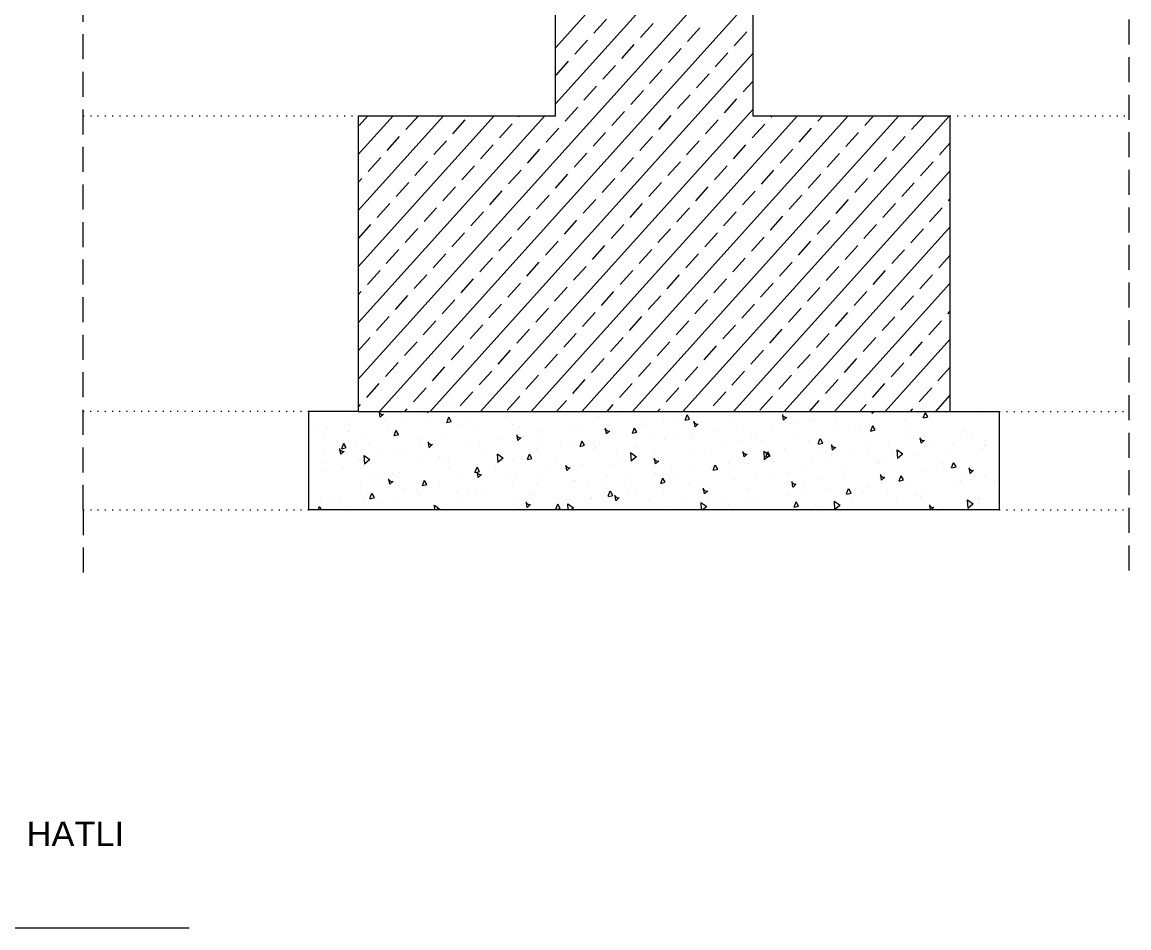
# Model space of a CAD drawing. Header units: millimetres. Extents: x 2100 to 32787, y 24082 to 35493.
# Drawn here: x 4730.8 to 4843, y 24081.9 to 24173.8 of the extents above; entities that cross this region are included whole.
import ezdxf

# ---------------------------------------------------------------- set-up
doc = ezdxf.new("R2010")
doc.units = ezdxf.units.MM
doc.linetypes.add('DASHED', pattern=[19.05, 12.7, -6.35])
doc.linetypes.add('DOT2', pattern=[3.175, 0, -3.175])
doc.layers.add('TARAMA', color=130, linetype='Continuous')
doc.layers.add('YAZI', color=20, linetype='Continuous')
doc.styles.add('Annotative', font='arial.ttf')

msp = doc.modelspace()

# ---------------------------------------------------------------- linework, layer by layer
at = {"linetype": 'DASHED', "lineweight": 5, "ltscale": 0.2}
for p, q in [((4736.96, 24124.332), (4736.96, 24227.424)), ((4842.974, 24227.424), (4842.974, 24117.684)), ((4736.96, 24124.332), (4736.96, 24117.684))]:
    msp.add_line(p, q, dxfattribs=at)
at = {"lineweight": 5}
for p, q in [((4784.836, 24164.332), (4784.836, 24214.332)), ((4764.836, 24164.332), (4784.836, 24164.332)), ((4764.836, 24164.332), (4764.836, 24134.332)), ((4804.836, 24164.332), (4824.836, 24164.332)), ((4824.836, 24164.332), (4824.836, 24134.332)), ((4764.836, 24134.332), (4759.836, 24134.332)), ((4759.836, 24124.332), (4759.836, 24134.332)), ((4764.836, 24134.332), (4824.836, 24134.332)), ((4824.836, 24134.332), (4829.836, 24134.332)), ((4829.836, 24134.332), (4829.836, 24124.332)), ((4764.836, 24124.332), (4759.836, 24124.332)), ((4829.836, 24124.332), (4764.836, 24124.332)), ((4705.575, 24081.936), (4747.711, 24081.936))]:
    msp.add_line(p, q, dxfattribs=at)
at = {"linetype": 'DOT2', "lineweight": 5, "ltscale": 0.2}
for p, q in [((4736.96, 24164.332), (4764.836, 24164.332)), ((4824.836, 24164.332), (4842.974, 24164.332)), ((4759.836, 24134.332), (4736.96, 24134.332)), ((4829.836, 24134.332), (4842.974, 24134.332)), ((4736.96, 24124.332), (4759.836, 24124.332)), ((4829.836, 24124.332), (4842.974, 24124.332))]:
    msp.add_line(p, q, dxfattribs=at)
at = {"lineweight": 5}
msp.add_lwpolyline([(4804.836, 24240.332), (4804.836, 24214.332), (4804.836, 24164.332)], dxfattribs=at)
at = {"layer": 'TARAMA', "color": 4, "linetype": 'Continuous', "lineweight": 5, "ltscale": 0.2, "transparency": 33554687}
for p, q in [((4784.836, 24171.219), (4804.836, 24193.432)), ((4784.836, 24165.525), (4804.836, 24187.738)), ((4764.836, 24137.619), (4804.836, 24182.044)), ((4767.003, 24134.332), (4804.836, 24176.35)), ((4788.728, 24172.694), (4790.002, 24174.11)), ((4793.471, 24172.268), (4794.746, 24173.684)), ((4798.215, 24171.843), (4799.489, 24173.258)), ((4802.958, 24171.417), (4804.233, 24172.832)), ((4786.816, 24170.571), (4788.09, 24171.986)), ((4772.13, 24134.332), (4804.836, 24170.656)), ((4791.559, 24170.145), (4792.834, 24171.561)), ((4796.303, 24169.719), (4797.577, 24171.135)), ((4801.046, 24169.293), (4802.321, 24170.709)), ((4784.904, 24168.447), (4786.178, 24169.863)), ((4789.647, 24168.021), (4790.922, 24169.437)), ((4794.391, 24167.595), (4795.665, 24169.011)), ((4799.134, 24167.17), (4800.409, 24168.585)), ((4787.735, 24165.898), (4789.01, 24167.313)), ((4803.877, 24166.744), (4804.836, 24167.809)), ((4792.478, 24165.472), (4793.753, 24166.888)), ((4797.222, 24165.046), (4798.497, 24166.462)), ((4801.965, 24164.62), (4803.24, 24166.036)), ((4777.257, 24134.332), (4804.836, 24164.962)), ((4785.823, 24163.774), (4787.098, 24165.19)), ((4764.836, 24160.395), (4768.381, 24164.332)), ((4764.836, 24154.701), (4773.508, 24164.332)), ((4764.836, 24149.007), (4778.635, 24164.332)), ((4764.836, 24143.313), (4783.761, 24164.332)), ((4764.937, 24163.354), (4765.817, 24164.332)), ((4769.681, 24162.928), (4770.944, 24164.332)), ((4774.424, 24162.502), (4775.699, 24163.918)), ((4781.08, 24164.2), (4781.198, 24164.332)), ((4782.384, 24134.332), (4809.396, 24164.332)), ((4787.51, 24134.332), (4814.523, 24164.332)), ((4790.566, 24163.348), (4791.841, 24164.764)), ((4792.637, 24134.332), (4819.649, 24164.332)), ((4795.31, 24162.923), (4796.585, 24164.338)), ((4797.764, 24134.332), (4824.776, 24164.332)), ((4800.053, 24162.497), (4801.328, 24163.912)), ((4806.709, 24164.194), (4806.832, 24164.332)), ((4811.452, 24163.768), (4811.959, 24164.332)), ((4816.196, 24163.343), (4817.086, 24164.332)), ((4820.939, 24162.917), (4822.213, 24164.332)), ((4779.168, 24162.077), (4780.442, 24163.492)), ((4783.911, 24161.651), (4785.186, 24163.066)), ((4788.654, 24161.225), (4789.929, 24162.641)), ((4804.797, 24162.071), (4806.071, 24163.486)), ((4809.54, 24161.645), (4810.815, 24163.061)), ((4767.769, 24160.805), (4769.043, 24162.22)), ((4772.512, 24160.379), (4773.787, 24161.795)), ((4793.398, 24160.799), (4794.673, 24162.215)), ((4798.141, 24160.373), (4799.416, 24161.789)), ((4814.284, 24161.219), (4815.558, 24162.635)), ((4819.027, 24160.793), (4820.302, 24162.209)), ((4823.77, 24160.367), (4824.836, 24161.551)), ((4777.256, 24159.953), (4778.53, 24161.369)), ((4781.999, 24159.527), (4783.274, 24160.943)), ((4786.742, 24159.101), (4788.017, 24160.517)), ((4802.885, 24159.947), (4804.159, 24161.363)), ((4807.628, 24159.521), (4808.903, 24160.937)), ((4812.372, 24159.096), (4813.646, 24160.511)), ((4765.857, 24158.681), (4767.131, 24160.097)), ((4770.6, 24158.255), (4771.875, 24159.671)), ((4791.486, 24158.675), (4792.76, 24160.091)), ((4796.229, 24158.25), (4797.504, 24159.665)), ((4817.115, 24158.67), (4818.39, 24160.085)), ((4821.858, 24158.244), (4823.133, 24159.66)), ((4775.343, 24157.829), (4776.618, 24159.245)), ((4780.087, 24157.404), (4781.362, 24158.819)), ((4784.83, 24156.978), (4786.105, 24158.393)), ((4800.973, 24157.824), (4802.247, 24159.239)), ((4802.891, 24134.332), (4824.836, 24158.704)), ((4805.716, 24157.398), (4806.991, 24158.814)), ((4810.459, 24156.972), (4811.734, 24158.388)), ((4764.836, 24157.548), (4765.219, 24157.973)), ((4768.688, 24156.132), (4769.963, 24157.547)), ((4773.431, 24155.706), (4774.706, 24157.122)), ((4789.574, 24156.552), (4790.848, 24157.968)), ((4794.317, 24156.126), (4795.592, 24157.542)), ((4799.061, 24155.7), (4800.335, 24157.116)), ((4815.203, 24156.546), (4816.478, 24157.962)), ((4819.946, 24156.12), (4821.221, 24157.536)), ((4778.175, 24155.28), (4779.45, 24156.696)), ((4782.918, 24154.854), (4784.193, 24156.27)), ((4803.804, 24155.274), (4805.079, 24156.69)), ((4808.547, 24154.848), (4809.822, 24156.264)), ((4766.776, 24154.008), (4768.051, 24155.424)), ((4771.519, 24153.582), (4772.794, 24154.998)), ((4787.662, 24154.428), (4788.936, 24155.844)), ((4792.405, 24154.003), (4793.68, 24155.418)), ((4797.149, 24153.577), (4798.423, 24154.992)), ((4813.291, 24154.423), (4814.566, 24155.838)), ((4818.034, 24153.997), (4819.309, 24155.412)), ((4822.778, 24153.571), (4824.052, 24154.987)), ((4824.69, 24155.694), (4824.836, 24155.857)), ((4776.263, 24153.157), (4777.538, 24154.572)), ((4781.006, 24152.731), (4782.281, 24154.146)), ((4785.75, 24152.305), (4787.024, 24153.721)), ((4801.892, 24153.151), (4803.167, 24154.566)), ((4806.635, 24152.725), (4807.91, 24154.141)), ((4811.379, 24152.299), (4812.654, 24153.715)), ((4764.864, 24151.885), (4766.139, 24153.3)), ((4769.607, 24151.459), (4770.882, 24152.875)), ((4790.493, 24151.879), (4791.768, 24153.295)), ((4795.237, 24151.453), (4796.511, 24152.869)), ((4808.018, 24134.332), (4824.836, 24153.01)), ((4816.122, 24151.873), (4817.397, 24153.289)), ((4820.866, 24151.447), (4822.14, 24152.863)), ((4774.351, 24151.033), (4775.625, 24152.449)), ((4779.094, 24150.607), (4780.369, 24152.023)), ((4783.838, 24150.181), (4785.112, 24151.597)), ((4799.98, 24151.027), (4801.255, 24152.443)), ((4804.723, 24150.601), (4805.998, 24152.017)), ((4809.467, 24150.176), (4810.741, 24151.591)), ((4767.695, 24149.335), (4768.97, 24150.751)), ((4772.439, 24148.909), (4773.713, 24150.325)), ((4788.581, 24149.755), (4789.856, 24151.171)), ((4793.324, 24149.33), (4794.599, 24150.745)), ((4798.068, 24148.904), (4799.343, 24150.319)), ((4814.21, 24149.75), (4815.485, 24151.165)), ((4818.954, 24149.324), (4820.228, 24150.74)), ((4777.182, 24148.484), (4778.457, 24149.899)), ((4781.926, 24148.058), (4783.2, 24149.473)), ((4802.811, 24148.478), (4804.086, 24149.894)), ((4807.555, 24148.052), (4808.829, 24149.468)), ((4823.697, 24148.898), (4824.836, 24150.163)), ((4765.783, 24147.212), (4767.058, 24148.627)), ((4770.527, 24146.786), (4771.801, 24148.202)), ((4786.669, 24147.632), (4787.944, 24149.048)), ((4791.412, 24147.206), (4792.687, 24148.622)), ((4796.156, 24146.78), (4797.431, 24148.196)), ((4812.298, 24147.626), (4813.573, 24149.042)), ((4817.042, 24147.2), (4818.316, 24148.616)), ((4821.785, 24146.774), (4823.06, 24148.19)), ((4775.27, 24146.36), (4776.545, 24147.776)), ((4780.014, 24145.934), (4781.288, 24147.35)), ((4800.899, 24146.354), (4802.174, 24147.77)), ((4805.643, 24145.928), (4806.917, 24147.344)), ((4813.145, 24134.332), (4824.836, 24147.316)), ((4764.836, 24146.16), (4765.146, 24146.504)), ((4768.615, 24144.662), (4769.889, 24146.078)), ((4784.757, 24145.508), (4786.032, 24146.924)), ((4789.5, 24145.083), (4790.775, 24146.498)), ((4794.244, 24144.657), (4795.519, 24146.072)), ((4810.386, 24145.503), (4811.661, 24146.918)), ((4815.13, 24145.077), (4816.404, 24146.492)), ((4819.873, 24144.651), (4821.148, 24146.067)), ((4773.358, 24144.237), (4774.633, 24145.652)), ((4778.102, 24143.811), (4779.376, 24145.226)), ((4782.845, 24143.385), (4784.12, 24144.801)), ((4798.987, 24144.231), (4800.262, 24145.647)), ((4803.731, 24143.805), (4805.005, 24145.221)), ((4808.474, 24143.379), (4809.749, 24144.795)), ((4766.703, 24142.539), (4767.977, 24143.955)), ((4787.588, 24142.959), (4788.863, 24144.375)), ((4792.332, 24142.533), (4793.606, 24143.949)), ((4813.218, 24142.953), (4814.492, 24144.369)), ((4817.961, 24142.527), (4819.236, 24143.943)), ((4824.616, 24144.225), (4824.836, 24144.469)), ((4771.446, 24142.113), (4772.721, 24143.529)), ((4776.189, 24141.687), (4777.464, 24143.103)), ((4780.933, 24141.261), (4782.208, 24142.677)), ((4797.075, 24142.107), (4798.35, 24143.523)), ((4801.819, 24141.681), (4803.093, 24143.097)), ((4806.562, 24141.256), (4807.837, 24142.671)), ((4822.704, 24142.102), (4823.979, 24143.517)), ((4764.836, 24140.466), (4766.065, 24141.831)), ((4769.534, 24139.989), (4770.809, 24141.405)), ((4785.676, 24140.835), (4786.951, 24142.251)), ((4790.42, 24140.41), (4791.694, 24141.825)), ((4795.163, 24139.984), (4796.438, 24141.399)), ((4811.305, 24140.83), (4812.58, 24142.245)), ((4816.049, 24140.404), (4817.324, 24141.82)), ((4818.272, 24134.332), (4824.836, 24141.623)), ((4820.792, 24139.978), (4822.067, 24141.394)), ((4774.277, 24139.564), (4775.552, 24140.979)), ((4779.021, 24139.138), (4780.296, 24140.553)), ((4799.907, 24139.558), (4801.181, 24140.974)), ((4804.65, 24139.132), (4805.925, 24140.548)), ((4767.622, 24137.866), (4768.897, 24139.282)), ((4783.764, 24138.712), (4785.039, 24140.128)), ((4788.508, 24138.286), (4789.782, 24139.702)), ((4793.251, 24137.86), (4794.526, 24139.276)), ((4809.393, 24138.706), (4810.668, 24140.122)), ((4814.137, 24138.28), (4815.412, 24139.696)), ((4818.88, 24137.854), (4820.155, 24139.27)), ((4772.365, 24137.44), (4773.64, 24138.856)), ((4777.109, 24137.014), (4778.384, 24138.43)), ((4781.852, 24136.588), (4783.127, 24138.004)), ((4797.995, 24137.434), (4799.269, 24138.85)), ((4802.738, 24137.008), (4804.013, 24138.424)), ((4807.481, 24136.583), (4808.756, 24137.998)), ((4823.624, 24137.429), (4824.836, 24138.776)), ((4765.71, 24135.742), (4766.985, 24137.158)), ((4786.596, 24136.163), (4787.87, 24137.578)), ((4791.339, 24135.737), (4792.614, 24137.152)), ((4812.225, 24136.157), (4813.499, 24137.572)), ((4816.968, 24135.731), (4818.243, 24137.147)), ((4770.453, 24135.317), (4771.728, 24136.732)), ((4775.197, 24134.891), (4776.471, 24136.306)), ((4779.94, 24134.465), (4781.215, 24135.881)), ((4796.082, 24135.311), (4797.357, 24136.727)), ((4800.826, 24134.885), (4802.101, 24136.301)), ((4805.569, 24134.459), (4806.844, 24135.875)), ((4821.712, 24135.305), (4822.986, 24136.721)), ((4823.398, 24134.332), (4824.836, 24135.929)), ((4764.836, 24134.772), (4765.073, 24135.035)), ((4769.566, 24134.332), (4769.816, 24134.609)), ((4784.947, 24134.332), (4785.958, 24135.455)), ((4790.074, 24134.332), (4790.702, 24135.029)), ((4795.201, 24134.332), (4795.445, 24134.603)), ((4810.581, 24134.332), (4811.587, 24135.449)), ((4815.708, 24134.332), (4816.331, 24135.023)), ((4820.835, 24134.332), (4821.074, 24134.597)), ((4763.611, 24133.478), (4763.611, 24133.478)), ((4767.347, 24133.923), (4766.933, 24134.178)), ((4767.085, 24133.733), (4767.005, 24134.299)), ((4767.086, 24133.732), (4767.421, 24134.044)), ((4767.393, 24134.151), (4767.393, 24134.151)), ((4767.615, 24133.485), (4767.615, 24133.485)), ((4771.257, 24133.984), (4771.257, 24133.984)), ((4771.851, 24134.227), (4771.979, 24134.332)), ((4771.903, 24134.211), (4771.894, 24134.332)), ((4773.818, 24133.222), (4774.023, 24133.756)), ((4773.979, 24133.859), (4773.979, 24133.859)), ((4774.269, 24133.311), (4774.03, 24133.734)), ((4779.76, 24133.83), (4779.76, 24133.83)), ((4785.252, 24134.214), (4785.252, 24134.214)), ((4787.783, 24134.036), (4787.783, 24134.036)), ((4789.17, 24133.837), (4789.17, 24133.837)), ((4791.117, 24133.948), (4791.117, 24133.948)), ((4795.756, 24133.546), (4795.756, 24133.546)), ((4796.977, 24133.603), (4796.977, 24133.603)), ((4797.596, 24133.918), (4797.596, 24133.918)), ((4797.978, 24133.456), (4798.183, 24133.99)), ((4797.987, 24133.435), (4798.43, 24133.546)), ((4798.428, 24133.545), (4798.19, 24133.968)), ((4808.232, 24133.643), (4807.818, 24133.897)), ((4807.97, 24133.452), (4807.89, 24134.018)), ((4807.971, 24133.451), (4808.305, 24133.763)), ((4810.491, 24133.485), (4810.491, 24133.485)), ((4810.948, 24133.523), (4810.948, 24133.523)), ((4813.26, 24133.474), (4813.26, 24133.474)), ((4816.949, 24134.145), (4816.923, 24134.332)), ((4816.951, 24134.143), (4817.153, 24134.332)), ((4818.835, 24134.011), (4818.835, 24134.011)), ((4821.3, 24134.248), (4821.3, 24134.248)), ((4822.137, 24133.69), (4822.342, 24134.223)), ((4822.146, 24133.669), (4822.59, 24133.78)), ((4822.588, 24133.779), (4822.349, 24134.202)), ((4823.945, 24133.867), (4823.945, 24133.867)), ((4824.483, 24134.073), (4824.483, 24134.073)), ((4828.012, 24134.02), (4828.012, 24134.02)), ((4760.343, 24132.501), (4760.343, 24132.501)), ((4761.666, 24132.562), (4761.666, 24132.562)), ((4763.984, 24133.001), (4763.984, 24133.001)), ((4767.791, 24132.677), (4767.791, 24132.677)), ((4768.495, 24131.895), (4768.7, 24132.428)), ((4768.946, 24131.984), (4768.707, 24132.407)), ((4769.481, 24133.269), (4769.481, 24133.269)), ((4772.143, 24133.35), (4772.143, 24133.35)), ((4773.366, 24133.214), (4773.366, 24133.214)), ((4773.827, 24133.201), (4774.271, 24133.312)), ((4775.346, 24133.003), (4775.346, 24133.003)), ((4775.831, 24133.451), (4775.831, 24133.451)), ((4776.857, 24132.54), (4776.857, 24132.54)), ((4780.511, 24133.053), (4780.511, 24133.053)), ((4781.205, 24132.657), (4781.205, 24132.657)), ((4786.693, 24132.45), (4786.693, 24132.45)), ((4787.075, 24132.448), (4787.075, 24132.448)), ((4790.273, 24132.258), (4789.859, 24132.512)), ((4790.011, 24132.068), (4789.931, 24132.634)), ((4790.012, 24132.067), (4790.347, 24132.378)), ((4790.323, 24132.934), (4790.323, 24132.934)), ((4792.654, 24132.129), (4792.859, 24132.662)), ((4793.105, 24132.218), (4792.866, 24132.641)), ((4793.921, 24133.037), (4793.921, 24133.037)), ((4793.965, 24133.434), (4793.965, 24133.434)), ((4799.252, 24132.95), (4798.838, 24133.204)), ((4798.99, 24132.76), (4798.911, 24133.326)), ((4798.992, 24132.759), (4799.326, 24133.071)), ((4802.846, 24133.394), (4802.846, 24133.394)), ((4803.219, 24132.502), (4803.219, 24132.502)), ((4806.866, 24132.859), (4806.866, 24132.859)), ((4808.712, 24133.128), (4808.712, 24133.128)), ((4809.331, 24133.096), (4809.331, 24133.096)), ((4813.032, 24132.384), (4813.032, 24132.384)), ((4814.571, 24132.782), (4814.571, 24132.782)), ((4815.698, 24132.723), (4815.698, 24132.723)), ((4816.673, 24132.883), (4816.673, 24132.883)), ((4816.814, 24132.363), (4817.019, 24132.896)), ((4816.823, 24132.342), (4817.266, 24132.453)), ((4817.265, 24132.452), (4817.026, 24132.875)), ((4817.534, 24133.232), (4817.534, 24133.232)), ((4820.304, 24133.367), (4820.304, 24133.367)), ((4820.441, 24132.573), (4820.441, 24132.573)), ((4761.397, 24132.062), (4761.397, 24132.062)), ((4763.862, 24132.299), (4763.862, 24132.299)), ((4764.544, 24131.243), (4764.544, 24131.243)), ((4765.434, 24131.711), (4765.434, 24131.711)), ((4768.504, 24131.874), (4768.947, 24131.985)), ((4771.304, 24131.502), (4771.304, 24131.502)), ((4772.052, 24130.684), (4771.972, 24131.25)), ((4773.238, 24132.069), (4773.238, 24132.069)), ((4777.169, 24131.236), (4777.169, 24131.236)), ((4779.421, 24131.467), (4779.421, 24131.467)), ((4781.293, 24131.566), (4780.879, 24131.82)), ((4781.031, 24131.376), (4780.952, 24131.942)), ((4781.033, 24131.374), (4781.367, 24131.686)), ((4781.607, 24131.74), (4781.607, 24131.74)), ((4783.051, 24131.951), (4783.051, 24131.951)), ((4783.443, 24132.249), (4783.443, 24132.249)), ((4787.331, 24130.801), (4787.536, 24131.335)), ((4787.782, 24130.891), (4787.543, 24131.314)), ((4792.663, 24132.108), (4793.107, 24132.219)), ((4792.941, 24132.182), (4792.941, 24132.182)), ((4794.897, 24131.706), (4794.897, 24131.706)), ((4795.947, 24131.519), (4795.947, 24131.519)), ((4797.362, 24131.943), (4797.362, 24131.943)), ((4798.634, 24132.226), (4798.634, 24132.226)), ((4798.8, 24131.836), (4798.8, 24131.836)), ((4801.291, 24132.322), (4801.291, 24132.322)), ((4803.385, 24131.426), (4803.385, 24131.426)), ((4804.669, 24131.627), (4804.669, 24131.627)), ((4805.22, 24131.935), (4805.22, 24131.935)), ((4805.76, 24131.4), (4805.76, 24131.4)), ((4809.401, 24131.9), (4809.401, 24131.9)), ((4810.535, 24131.361), (4810.535, 24131.361)), ((4811.49, 24131.035), (4811.695, 24131.569)), ((4811.941, 24131.125), (4811.702, 24131.547)), ((4820.412, 24131.913), (4820.412, 24131.913)), ((4822.178, 24131.285), (4821.764, 24131.539)), ((4821.916, 24131.095), (4821.837, 24131.661)), ((4821.918, 24131.094), (4822.252, 24131.405)), ((4825.927, 24131.952), (4825.927, 24131.952)), ((4826.306, 24132.307), (4826.306, 24132.307)), ((4826.998, 24131.622), (4826.998, 24131.622)), ((4828.397, 24131.351), (4828.397, 24131.351)), ((4761.398, 24130.291), (4761.398, 24130.291)), ((4763.334, 24130.182), (4762.921, 24130.436)), ((4763.072, 24129.991), (4762.993, 24130.557)), ((4763.074, 24129.99), (4763.408, 24130.302)), ((4763.171, 24130.568), (4763.376, 24131.101)), ((4763.18, 24130.547), (4763.624, 24130.657)), ((4763.622, 24130.657), (4763.383, 24131.08)), ((4765.966, 24131.086), (4765.966, 24131.086)), ((4769.294, 24130.442), (4769.294, 24130.442)), ((4771.13, 24130.952), (4771.13, 24130.952)), ((4772.314, 24130.874), (4771.9, 24131.128)), ((4772.053, 24130.682), (4772.388, 24130.994)), ((4772.149, 24130.484), (4772.149, 24130.484)), ((4775.779, 24130.967), (4775.779, 24130.967)), ((4782.928, 24130.554), (4782.928, 24130.554)), ((4783.028, 24130.891), (4783.028, 24130.891)), ((4785.393, 24130.791), (4785.393, 24130.791)), ((4786.321, 24130.929), (4786.321, 24130.929)), ((4787.34, 24130.781), (4787.783, 24130.891)), ((4788.675, 24130.535), (4788.675, 24130.535)), ((4788.898, 24130.682), (4788.898, 24130.682)), ((4789.322, 24131.169), (4789.322, 24131.169)), ((4791.071, 24130.129), (4791.071, 24130.129)), ((4793.054, 24129.698), (4792.46, 24130.12)), ((4792.541, 24129.291), (4792.478, 24130.146)), ((4792.907, 24130.638), (4792.907, 24130.638)), ((4794.764, 24130.416), (4794.764, 24130.416)), ((4798.488, 24130.417), (4798.488, 24130.417)), ((4802.129, 24130.916), (4802.129, 24130.916)), ((4804.219, 24129.901), (4803.805, 24130.155)), ((4803.957, 24129.711), (4803.878, 24130.277)), ((4806.563, 24129.838), (4805.968, 24130.26)), ((4806.049, 24129.431), (4805.987, 24130.286)), ((4806.167, 24129.708), (4806.372, 24130.242)), ((4806.618, 24129.797), (4806.379, 24130.22)), ((4808.098, 24130.616), (4808.098, 24130.616)), ((4811.499, 24131.015), (4811.943, 24131.125)), ((4813.199, 24130.593), (4812.785, 24130.847)), ((4812.937, 24130.403), (4812.857, 24130.969)), ((4812.938, 24130.401), (4813.272, 24130.713)), ((4814.684, 24130.324), (4814.684, 24130.324)), ((4816.394, 24131.016), (4816.394, 24131.016)), ((4816.428, 24130.198), (4816.428, 24130.198)), ((4818.655, 24130.968), (4818.655, 24130.968)), ((4818.893, 24130.436), (4818.893, 24130.436)), ((4820.071, 24129.978), (4819.477, 24130.399)), ((4819.558, 24129.57), (4819.495, 24130.425)), ((4822.264, 24130.807), (4822.264, 24130.807)), ((4822.822, 24130.814), (4822.822, 24130.814)), ((4824.837, 24130.366), (4824.837, 24130.366)), ((4825.162, 24131.112), (4825.162, 24131.112)), ((4828.129, 24130.541), (4828.129, 24130.541)), ((4828.468, 24130.85), (4828.468, 24130.85)), ((4761.235, 24129.001), (4761.235, 24129.001)), ((4764.877, 24129.5), (4764.877, 24129.5)), ((4766.037, 24129.419), (4765.443, 24129.841)), ((4765.524, 24129.012), (4765.462, 24129.867)), ((4765.472, 24129.028), (4766.004, 24129.461)), ((4767.257, 24129.945), (4767.257, 24129.945)), ((4768.507, 24129.984), (4768.507, 24129.984)), ((4770.959, 24129.401), (4770.959, 24129.401)), ((4773.127, 24129.736), (4773.127, 24129.736)), ((4773.424, 24129.639), (4773.424, 24129.639)), ((4774.007, 24129.632), (4774.007, 24129.632)), ((4777.353, 24130.017), (4777.353, 24130.017)), ((4779.546, 24129.559), (4778.952, 24129.981)), ((4779.032, 24129.151), (4778.97, 24130.006)), ((4778.98, 24129.167), (4779.512, 24129.6)), ((4778.992, 24129.47), (4778.992, 24129.47)), ((4780.593, 24129.341), (4780.593, 24129.341)), ((4781.403, 24129.552), (4781.403, 24129.552)), ((4782.007, 24129.474), (4782.212, 24130.008)), ((4782.016, 24129.454), (4782.46, 24129.564)), ((4782.458, 24129.563), (4782.219, 24129.986)), ((4784.851, 24129.125), (4784.851, 24129.125)), ((4791.216, 24129.433), (4791.216, 24129.433)), ((4792.489, 24129.307), (4793.02, 24129.74)), ((4795.24, 24129.209), (4794.826, 24129.463)), ((4794.857, 24129.933), (4794.857, 24129.933)), ((4794.978, 24129.019), (4794.898, 24129.584)), ((4794.979, 24129.017), (4795.313, 24129.329)), ((4795.785, 24129.318), (4795.785, 24129.318)), ((4800.623, 24130.07), (4800.623, 24130.07)), ((4802.371, 24129.027), (4802.371, 24129.027)), ((4803.959, 24129.709), (4804.293, 24130.021)), ((4804.111, 24129.001), (4804.111, 24129.001)), ((4804.459, 24129.046), (4804.459, 24129.046)), ((4805.997, 24129.446), (4806.529, 24129.88)), ((4806.176, 24129.687), (4806.62, 24129.798)), ((4806.493, 24129.861), (4806.493, 24129.861)), ((4806.924, 24129.283), (4806.924, 24129.283)), ((4810.853, 24129.661), (4810.853, 24129.661)), ((4811.383, 24129.985), (4811.383, 24129.985)), ((4812.358, 24129.595), (4812.358, 24129.595)), ((4812.849, 24129.815), (4812.849, 24129.815)), ((4817.562, 24129.005), (4817.562, 24129.005)), ((4817.565, 24129.382), (4817.565, 24129.382)), ((4818.217, 24129.25), (4818.217, 24129.25)), ((4819.506, 24129.586), (4820.037, 24130.019)), ((4821.196, 24129.866), (4821.196, 24129.866)), ((4824.087, 24129.041), (4824.087, 24129.041)), ((4825.003, 24128.615), (4825.208, 24129.148)), ((4825.454, 24128.704), (4825.215, 24129.127)), ((4761.455, 24128.486), (4761.455, 24128.486)), ((4761.694, 24128.335), (4761.694, 24128.335)), ((4763.221, 24128.525), (4763.221, 24128.525)), ((4765.384, 24128.864), (4765.384, 24128.864)), ((4768.28, 24128.044), (4768.28, 24128.044)), ((4769.08, 24128.179), (4769.08, 24128.179)), ((4774.131, 24128.569), (4774.131, 24128.569)), ((4774.95, 24127.97), (4774.95, 24127.97)), ((4776.684, 24128.147), (4776.889, 24128.68)), ((4776.693, 24128.126), (4777.137, 24128.237)), ((4777.281, 24127.824), (4776.867, 24128.078)), ((4777.135, 24128.236), (4776.896, 24128.659)), ((4777.019, 24127.634), (4776.939, 24128.2)), ((4777.02, 24127.633), (4777.355, 24127.944)), ((4778.758, 24128.832), (4778.758, 24128.832)), ((4780.313, 24127.966), (4780.313, 24127.966)), ((4783.471, 24128.021), (4783.471, 24128.021)), ((4783.943, 24128.45), (4783.943, 24128.45)), ((4786.26, 24128.516), (4785.846, 24128.771)), ((4785.998, 24128.326), (4785.919, 24128.892)), ((4786, 24128.325), (4786.334, 24128.637)), ((4787.585, 24128.95), (4787.585, 24128.95)), ((4790.721, 24128.916), (4790.721, 24128.916)), ((4792.49, 24127.893), (4792.49, 24127.893)), ((4794.955, 24128.131), (4794.955, 24128.131)), ((4796.587, 24128.65), (4796.587, 24128.65)), ((4796.839, 24128.018), (4796.839, 24128.018)), ((4798.884, 24128.509), (4798.884, 24128.509)), ((4800.535, 24128.518), (4800.535, 24128.518)), ((4800.843, 24128.381), (4801.048, 24128.914)), ((4800.852, 24128.36), (4801.296, 24128.471)), ((4801.294, 24128.47), (4801.055, 24128.893)), ((4802.446, 24128.304), (4802.446, 24128.304)), ((4806.652, 24127.9), (4806.652, 24127.9)), ((4808.316, 24128.095), (4808.316, 24128.095)), ((4810.293, 24128.399), (4810.293, 24128.399)), ((4813.924, 24128.883), (4813.924, 24128.883)), ((4817.904, 24127.353), (4817.824, 24127.919)), ((4822.312, 24128.205), (4822.312, 24128.205)), ((4824.148, 24128.714), (4824.148, 24128.714)), ((4825.012, 24128.594), (4825.456, 24128.705)), ((4827.145, 24128.236), (4826.731, 24128.49)), ((4826.883, 24128.046), (4826.804, 24128.612)), ((4826.819, 24128.451), (4826.819, 24128.451)), ((4826.884, 24128.044), (4827.219, 24128.356)), ((4765.044, 24126.758), (4765.044, 24126.758)), ((4766.444, 24127.535), (4766.444, 24127.535)), ((4766.859, 24127.585), (4766.859, 24127.585)), ((4768.301, 24127.132), (4767.887, 24127.386)), ((4768.039, 24126.942), (4767.96, 24127.508)), ((4768.041, 24126.94), (4768.375, 24127.252)), ((4771.361, 24126.82), (4771.565, 24127.353)), ((4771.37, 24126.799), (4771.813, 24126.91)), ((4771.811, 24126.909), (4771.573, 24127.332)), ((4773.041, 24126.983), (4773.041, 24126.983)), ((4776.671, 24127.467), (4776.671, 24127.467)), ((4780.521, 24126.741), (4780.521, 24126.741)), ((4780.815, 24127.704), (4780.815, 24127.704)), ((4782.986, 24126.978), (4782.986, 24126.978)), ((4786.675, 24127.358), (4786.675, 24127.358)), ((4786.915, 24127.356), (4786.915, 24127.356)), ((4788.222, 24127.221), (4788.222, 24127.221)), ((4789.567, 24127.035), (4789.567, 24127.035)), ((4790.057, 24127.73), (4790.057, 24127.73)), ((4792.544, 24127.149), (4792.544, 24127.149)), ((4795.52, 24127.053), (4795.725, 24127.587)), ((4795.529, 24127.033), (4795.973, 24127.143)), ((4795.971, 24127.143), (4795.732, 24127.566)), ((4798.41, 24126.883), (4798.41, 24126.883)), ((4799.38, 24126.916), (4799.38, 24126.916)), ((4803.021, 24127.416), (4803.021, 24127.416)), ((4805.249, 24127.708), (4805.249, 24127.708)), ((4809.186, 24126.851), (4808.772, 24127.105)), ((4808.924, 24126.661), (4808.845, 24127.227)), ((4808.926, 24126.66), (4809.26, 24126.972)), ((4809.999, 24126.907), (4809.999, 24126.907)), ((4811.835, 24127.416), (4811.835, 24127.416)), ((4814.181, 24127.829), (4814.181, 24127.829)), ((4818.166, 24127.543), (4817.752, 24127.798)), ((4817.905, 24127.352), (4818.239, 24127.664)), ((4819.547, 24127.467), (4819.547, 24127.467)), ((4819.679, 24127.287), (4819.884, 24127.821)), ((4819.688, 24127.267), (4820.132, 24127.377)), ((4820.13, 24127.377), (4819.891, 24127.8)), ((4820.04, 24127.483), (4820.04, 24127.483)), ((4820.416, 24127.001), (4820.416, 24127.001)), ((4825.73, 24126.865), (4825.73, 24126.865)), ((4825.91, 24127.274), (4825.91, 24127.274)), ((4825.991, 24127.538), (4825.991, 24127.538)), ((4827.026, 24127.394), (4827.026, 24127.394)), ((4828.456, 24127.775), (4828.456, 24127.775)), ((4829.36, 24127.349), (4829.36, 24127.349)), ((4765.769, 24125.999), (4765.769, 24125.999)), ((4766.037, 24125.492), (4766.242, 24126.026)), ((4766.488, 24125.581), (4766.249, 24126.004)), ((4769.399, 24126.483), (4769.399, 24126.483)), ((4770.903, 24126.413), (4770.903, 24126.413)), ((4771.017, 24125.826), (4771.017, 24125.826)), ((4771.158, 24126.724), (4771.158, 24126.724)), ((4774.946, 24126.204), (4774.946, 24126.204)), ((4775.908, 24125.924), (4775.908, 24125.924)), ((4776.773, 24126.204), (4776.773, 24126.204)), ((4777.744, 24126.433), (4777.744, 24126.433)), ((4782.295, 24126.051), (4782.295, 24126.051)), ((4782.639, 24125.938), (4782.639, 24125.938)), ((4790.197, 24125.726), (4790.401, 24126.26)), ((4790.206, 24125.706), (4790.649, 24125.816)), ((4790.647, 24125.815), (4790.409, 24126.238)), ((4791.227, 24125.467), (4790.813, 24125.721)), ((4790.965, 24125.277), (4790.886, 24125.843)), ((4792.108, 24125.933), (4792.108, 24125.933)), ((4792.935, 24126.41), (4792.935, 24126.41)), ((4795.749, 24126.432), (4795.749, 24126.432)), ((4797.686, 24125.61), (4797.686, 24125.61)), ((4799.521, 24126.119), (4799.521, 24126.119)), ((4800.207, 24126.159), (4799.793, 24126.413)), ((4799.945, 24125.969), (4799.865, 24126.535)), ((4799.946, 24125.967), (4800.28, 24126.279)), ((4804.269, 24126.538), (4804.269, 24126.538)), ((4808.447, 24125.849), (4808.447, 24125.849)), ((4810.139, 24126.329), (4810.139, 24126.329)), ((4812.275, 24126.484), (4812.275, 24126.484)), ((4814.022, 24126.385), (4814.022, 24126.385)), ((4814.356, 24125.96), (4814.561, 24126.494)), ((4814.365, 24125.94), (4814.809, 24126.05)), ((4814.807, 24126.049), (4814.568, 24126.472)), ((4814.713, 24126.097), (4814.713, 24126.097)), ((4816.004, 24126.063), (4816.004, 24126.063)), ((4816.487, 24126.623), (4816.487, 24126.623)), ((4818.457, 24125.882), (4818.457, 24125.882)), ((4821.299, 24125.806), (4821.299, 24125.806)), ((4821.863, 24125.717), (4821.863, 24125.717)), ((4822.088, 24126.366), (4822.088, 24126.366)), ((4760.778, 24124.332), (4760.918, 24124.699)), ((4761.121, 24124.332), (4760.926, 24124.677)), ((4761.002, 24125.258), (4761.002, 24125.258)), ((4762.127, 24125.5), (4762.127, 24125.5)), ((4762.977, 24125.051), (4762.977, 24125.051)), ((4763.595, 24124.627), (4763.595, 24124.627)), ((4765.43, 24125.136), (4765.43, 24125.136)), ((4766.046, 24125.472), (4766.49, 24125.582)), ((4766.867, 24124.992), (4766.867, 24124.992)), ((4768.552, 24125.588), (4768.552, 24125.588)), ((4773.167, 24124.359), (4772.573, 24124.781)), ((4772.626, 24124.332), (4772.591, 24124.807)), ((4772.726, 24124.647), (4772.726, 24124.647)), ((4775.023, 24125.068), (4775.023, 24125.068)), ((4780.622, 24125.113), (4780.622, 24125.113)), ((4782.248, 24124.775), (4781.834, 24125.029)), ((4781.986, 24124.585), (4781.906, 24125.151)), ((4781.987, 24124.583), (4782.321, 24124.895)), ((4784.836, 24124.949), (4784.836, 24124.949)), ((4784.873, 24124.399), (4785.078, 24124.932)), ((4784.882, 24124.378), (4785.326, 24124.489)), ((4785.324, 24124.488), (4785.085, 24124.911)), ((4786.675, 24124.499), (4786.081, 24124.921)), ((4786.144, 24124.332), (4786.099, 24124.946)), ((4786.385, 24124.332), (4786.641, 24124.54)), ((4787.208, 24124.822), (4787.208, 24124.822)), ((4788.477, 24125.449), (4788.477, 24125.449)), ((4788.498, 24125.592), (4788.498, 24125.592)), ((4790.967, 24125.275), (4791.301, 24125.587)), ((4794.368, 24125.383), (4794.368, 24125.383)), ((4796.478, 24124.696), (4796.478, 24124.696)), ((4797.731, 24124.517), (4797.731, 24124.517)), ((4800.184, 24124.638), (4799.59, 24125.06)), ((4799.663, 24124.332), (4799.608, 24125.086)), ((4799.722, 24124.332), (4800.15, 24124.68)), ((4800.233, 24125.117), (4800.233, 24125.117)), ((4802.053, 24125.233), (4802.053, 24125.233)), ((4802.399, 24124.8), (4802.399, 24124.8)), ((4804.518, 24125.47), (4804.518, 24125.47)), ((4805.003, 24125.501), (4805.003, 24125.501)), ((4806.092, 24124.772), (4806.092, 24124.772)), ((4808.985, 24124.509), (4808.985, 24124.509)), ((4809.033, 24124.633), (4809.237, 24125.166)), ((4809.042, 24124.612), (4809.485, 24124.723)), ((4809.483, 24124.722), (4809.245, 24125.145)), ((4811.185, 24124.898), (4811.185, 24124.898)), ((4811.962, 24124.563), (4811.962, 24124.563)), ((4813.692, 24124.778), (4813.098, 24125.2)), ((4813.179, 24124.371), (4813.116, 24125.225)), ((4813.127, 24124.386), (4813.658, 24124.82)), ((4814.816, 24125.382), (4814.816, 24125.382)), ((4819.463, 24125.297), (4819.463, 24125.297)), ((4823.133, 24124.494), (4822.719, 24124.748)), ((4822.867, 24124.332), (4822.791, 24124.87)), ((4822.903, 24124.332), (4823.206, 24124.614)), ((4827.201, 24124.918), (4826.606, 24125.339)), ((4826.687, 24124.51), (4826.625, 24125.365)), ((4826.635, 24124.526), (4827.167, 24124.959)), ((4827.711, 24124.95), (4827.711, 24124.95)), ((4827.733, 24125.508), (4827.733, 24125.508)), ((4772.863, 24124.332), (4772.854, 24124.337)), ((4772.945, 24124.332), (4772.927, 24124.458)), ((4773.048, 24124.332), (4773.133, 24124.401)), ((4778.596, 24124.438), (4778.596, 24124.438)), ((4781.205, 24124.466), (4781.205, 24124.466)), ((4807.544, 24124.399), (4807.544, 24124.399)), ((4824.177, 24124.486), (4824.177, 24124.486))]:
    msp.add_line(p, q, dxfattribs=at)

# ---------------------------------------------------------------- texts
at = {"layer": 'YAZI', "lineweight": 5, "ltscale": 0.2, "insert": (4712.981, 24092.727), "char_height": 2.5, "width": 51.91021, "attachment_point": 1, "style": 'Annotative'}
msp.add_mtext('BAGLANTI HATLI', dxfattribs=at)

doc.saveas('drawing.dxf')
